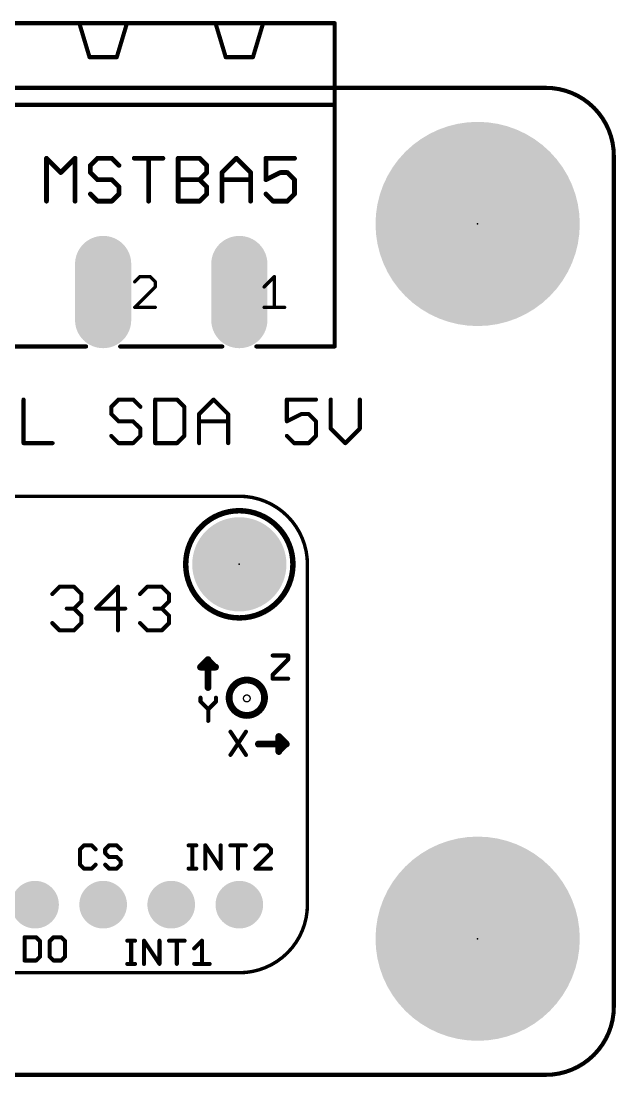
# Model space of a CAD drawing. Extents: x -11.5 to 36.9, y -3.9 to 35.5.
# Drawn here: x 14.72 to 36.91, y -3.89 to 35.51 of the extents above; entities that cross this region are included whole.
import ezdxf

# ---------------------------------------------------------------- set-up
doc = ezdxf.new("R2010")
doc.units = 0
for name, color, linetype in [('17', 110, 'CONTINUOUS'), ('20', 53, 'CONTINUOUS'), ('21', 40, 'CONTINUOUS'), ('23', 53, 'CONTINUOUS'), ('25', 253, 'CONTINUOUS'), ('27', 4, 'CONTINUOUS')]:
    doc.layers.add(name, color=color, linetype=linetype)

# ---------------------------------------------------------------- blocks, each defined once
blk = doc.blocks.new('ROUNDP')
at = {"const_width": 0.5}
blk.add_lwpolyline([(0, -0.25, 1), (0, 0.25, 1), (0, -0.25)], format="xyb", dxfattribs=at)
blk = doc.blocks.new('LONGP100')
at = {"const_width": 1}
blk.add_lwpolyline([(-0.5, 0), (0.5, 0)], dxfattribs=at)
at = {"const_width": 0.5}
for points in [[(-0.5, 0.25, 1), (-0.5, -0.25)], [(0.5, -0.25, 1), (0.5, 0.25)]]:
    blk.add_lwpolyline(points, format="xyb", dxfattribs=at)

msp = doc.modelspace()

# ---------------------------------------------------------------- linework, layer by layer
at = {"layer": '20', "const_width": 0.1524}
for points in [[(-8.89, 33.02), (34.29, 33.02)], [(36.83, -1.27), (36.83, 30.48)], [(34.29, -3.81), (-8.89, -3.81)]]:
    msp.add_lwpolyline(points, dxfattribs=at)
at = {"layer": '20'}
for points, const_width in [([(36.83, 30.48, 0.4142), (34.29, 33.02)], 0.1524), ([(34.29, 33.0581, 1), (34.29, 32.9819)], 0.0762), ([(34.29, 32.9819, 1), (34.29, 33.0581)], 0.0762), ([(36.8681, 30.48, 1), (36.7919, 30.48)], 0.0762), ([(36.7919, 30.48, 1), (36.8681, 30.48)], 0.0762), ([(34.29, -3.81, 0.4142), (36.83, -1.27)], 0.1524), ([(36.8681, -1.27, 1), (36.7919, -1.27)], 0.0762), ([(36.7919, -1.27, 1), (36.8681, -1.27)], 0.0762), ([(34.29, -3.7719, 1), (34.29, -3.8481)], 0.0762), ([(34.29, -3.8481, 1), (34.29, -3.7719)], 0.0762)]:
    msp.add_lwpolyline(points, format="xyb", dxfattribs=dict(at, const_width=const_width))
at = {"layer": '21'}
for points, const_width in [([(16.891, 35.433), (13.589, 35.433)], 0.1524), ([(16.891, 35.433), (17.272, 34.163)], 0.1524), ([(18.669, 35.433), (16.891, 35.433)], 0.1524), ([(18.669, 35.433), (18.288, 34.163)], 0.1524), ([(21.971, 35.433), (18.669, 35.433)], 0.1524), ([(21.971, 35.433), (22.352, 34.163)], 0.1524), ([(23.749, 35.433), (21.971, 35.433)], 0.1524), ([(23.749, 35.433), (23.368, 34.163)], 0.1524), ([(26.416, 35.433), (23.749, 35.433)], 0.1524), ([(26.416, 32.385), (26.416, 35.433)], 0.1524), ([(18.288, 34.163), (17.272, 34.163)], 0.1524), ([(22.352, 34.163), (23.368, 34.163)], 0.1524), ([(26.416, 32.385), (-1.016, 32.385)], 0.1524), ([(26.416, 23.368), (26.416, 32.385)], 0.1524), ([(19.1508, 25.9725), (18.9601, 25.7818)], 0.127), ([(19.5321, 25.9725), (19.1508, 25.9725)], 0.127), ([(19.7228, 25.7818), (19.5321, 25.9725)], 0.127), ([(23.7861, 25.5912), (24.1674, 25.9725)], 0.127), ([(24.1674, 25.9725), (24.1674, 24.8285)], 0.127), ([(18.9601, 24.8285), (19.7228, 25.5912)], 0.127), ([(19.7228, 25.5912), (19.7228, 25.7818)], 0.127), ([(19.7228, 24.8285), (18.9601, 24.8285)], 0.127), ([(23.7861, 24.8285), (24.5488, 24.8285)], 0.127), ([(17.145, 23.368), (13.335, 23.368)], 0.1524), ([(22.225, 23.368), (18.415, 23.368)], 0.1524), ([(26.416, 23.368), (23.495, 23.368)], 0.1524), ([(2.54, 17.78), (22.86, 17.78)], 0.127), ([(25.4, 15.24), (25.4, 2.54)], 0.127), ([(24.1046, 11.8371), (24.6808, 11.8371)], 0.1524), ([(24.6808, 11.8371), (24.6808, 11.6931)], 0.1524), ([(21.6916, 11.684), (21.4122, 11.4046)], 0.254), ([(21.4122, 11.4046), (21.9456, 11.4046)], 0.254), ([(21.6916, 11.6586), (21.6916, 11.684)], 0.254), ([(21.6916, 10.6426), (21.6916, 11.6586)], 0.254), ([(21.9456, 11.4046), (21.6916, 11.6586)], 0.254), ([(21.971, 11.4046), (21.9456, 11.4046)], 0.254), ([(24.6808, 11.6931), (24.1046, 11.1169)], 0.1524), ([(24.1046, 11.1169), (24.1046, 10.9728)], 0.1524), ([(24.1046, 10.9728), (24.6808, 10.9728)], 0.1524), ([(21.4122, 10.2623), (21.4122, 10.1183)], 0.1524), ([(21.9884, 10.1183), (21.9884, 10.2623)], 0.1524), ([(21.4122, 10.1183), (21.7003, 9.8302)], 0.1524), ([(21.7003, 9.8302), (21.9884, 10.1183)], 0.1524), ([(21.7003, 9.8302), (21.7003, 9.398)], 0.1524), ([(22.5298, 8.9923), (23.106, 8.128)], 0.1524), ([(23.106, 8.9923), (22.5298, 8.128)], 0.1524), ([(24.6126, 8.5344), (24.3332, 8.8138)], 0.254), ([(24.3332, 8.8138), (24.3332, 8.2804)], 0.254), ([(23.5712, 8.5344), (24.5872, 8.5344)], 0.254), ([(24.3332, 8.2804), (24.5872, 8.5344)], 0.254), ([(24.3332, 8.255), (24.3332, 8.2804)], 0.254), ([(24.5872, 8.5344), (24.6126, 8.5344)], 0.254), ([(17.0647, 4.7505), (16.9207, 4.6065)], 0.1524), ([(17.3529, 4.7505), (17.0647, 4.7505)], 0.1524), ([(17.4969, 4.6065), (17.3529, 4.7505)], 0.1524), ([(18.0003, 4.7505), (17.8562, 4.6065)], 0.1524), ([(18.2884, 4.7505), (18.0003, 4.7505)], 0.1524), ([(18.4324, 4.6065), (18.2884, 4.7505)], 0.1524), ([(20.9671, 4.7505), (21.2552, 4.7505)], 0.1524), ([(21.1111, 3.8862), (21.1111, 4.7505)], 0.1524), ([(21.5908, 3.8862), (21.5908, 4.7505)], 0.1524), ([(21.5908, 4.7505), (22.167, 3.8862)], 0.1524), ([(22.167, 3.8862), (22.167, 4.7505)], 0.1524), ([(22.5263, 4.7505), (23.1025, 4.7505)], 0.1524), ([(22.8144, 3.8862), (22.8144, 4.7505)], 0.1524), ([(23.6059, 4.7505), (23.4618, 4.6065)], 0.1524), ([(23.894, 4.7505), (23.6059, 4.7505)], 0.1524), ([(24.038, 4.6065), (23.894, 4.7505)], 0.1524), ([(16.9207, 4.6065), (16.9207, 4.0303)], 0.1524), ([(17.8562, 4.6065), (17.8562, 4.4624)], 0.1524), ([(17.8562, 4.4624), (18.0003, 4.3184)], 0.1524), ([(18.0003, 4.3184), (18.2884, 4.3184)], 0.1524), ([(18.2884, 4.3184), (18.4324, 4.1743)], 0.1524), ([(23.4618, 3.8862), (24.038, 4.4624)], 0.1524), ([(24.038, 4.4624), (24.038, 4.6065)], 0.1524), ([(16.9207, 4.0303), (17.0647, 3.8862)], 0.1524), ([(17.0647, 3.8862), (17.3529, 3.8862)], 0.1524), ([(17.3529, 3.8862), (17.4969, 4.0303)], 0.1524), ([(18.0003, 3.8862), (17.8562, 4.0303)], 0.1524), ([(18.2884, 3.8862), (18.0003, 3.8862)], 0.1524), ([(18.4324, 4.0303), (18.2884, 3.8862)], 0.1524), ([(18.4324, 4.1743), (18.4324, 4.0303)], 0.1524), ([(20.9671, 3.8862), (21.2552, 3.8862)], 0.1524), ([(24.038, 3.8862), (23.4618, 3.8862)], 0.1524), ([(14.8484, 1.3215), (14.8484, 0.4572)], 0.1524), ([(15.2806, 1.3215), (14.8484, 1.3215)], 0.1524), ([(15.4247, 1.1775), (15.2806, 1.3215)], 0.1524), ([(15.4247, 0.6013), (15.4247, 1.1775)], 0.1524), ([(15.928, 1.3215), (15.784, 1.1775)], 0.1524), ([(15.784, 1.1775), (15.784, 0.6013)], 0.1524), ([(16.2161, 1.3215), (15.928, 1.3215)], 0.1524), ([(16.3602, 1.1775), (16.2161, 1.3215)], 0.1524), ([(16.3602, 0.6013), (16.3602, 1.1775)], 0.1524), ([(18.6811, 1.1945), (18.9692, 1.1945)], 0.1524), ([(18.8251, 0.3302), (18.8251, 1.1945)], 0.1524), ([(19.3048, 0.3302), (19.3048, 1.1945)], 0.1524), ([(19.3048, 1.1945), (19.881, 0.3302)], 0.1524), ([(19.881, 0.3302), (19.881, 1.1945)], 0.1524), ([(20.2403, 1.1945), (20.8165, 1.1945)], 0.1524), ([(20.5284, 0.3302), (20.5284, 1.1945)], 0.1524), ([(21.1758, 0.9064), (21.4639, 1.1945)], 0.1524), ([(21.4639, 1.1945), (21.4639, 0.3302)], 0.1524), ([(14.8484, 0.4572), (15.2806, 0.4572)], 0.1524), ([(15.2806, 0.4572), (15.4247, 0.6013)], 0.1524), ([(15.784, 0.6013), (15.928, 0.4572)], 0.1524), ([(15.928, 0.4572), (16.2161, 0.4572)], 0.1524), ([(16.2161, 0.4572), (16.3602, 0.6013)], 0.1524), ([(18.6811, 0.3302), (18.9692, 0.3302)], 0.1524), ([(21.1758, 0.3302), (21.752, 0.3302)], 0.1524), ([(22.86, 0), (2.54, 0)], 0.127)]:
    msp.add_lwpolyline(points, dxfattribs=dict(at, const_width=const_width))
for points, const_width in [([(16.9275, 35.4439, 1), (16.8545, 35.4221)], 0.0762), ([(16.891, 35.4711, 1), (16.891, 35.3949)], 0.0762), ([(16.891, 35.3949, 1), (16.891, 35.4711)], 0.0762), ([(18.669, 35.4711, 1), (18.669, 35.3949)], 0.0762), ([(18.7055, 35.4221, 1), (18.6325, 35.4439)], 0.0762), ([(18.669, 35.3949, 1), (18.669, 35.4711)], 0.0762), ([(22.0075, 35.4439, 1), (21.9345, 35.4221)], 0.0762), ([(21.971, 35.4711, 1), (21.971, 35.3949)], 0.0762), ([(21.971, 35.3949, 1), (21.971, 35.4711)], 0.0762), ([(23.749, 35.4711, 1), (23.749, 35.3949)], 0.0762), ([(23.7855, 35.4221, 1), (23.7125, 35.4439)], 0.0762), ([(23.749, 35.3949, 1), (23.749, 35.4711)], 0.0762), ([(26.4541, 35.433, 1), (26.3779, 35.433)], 0.0762), ([(26.416, 35.3949, 1), (26.416, 35.4711)], 0.0762), ([(17.272, 34.2011, 1), (17.272, 34.1249)], 0.0762), ([(17.2355, 34.1521, 1), (17.3085, 34.1739)], 0.0762), ([(18.2515, 34.1739, 1), (18.3245, 34.1521)], 0.0762), ([(18.288, 34.1249, 1), (18.288, 34.2011)], 0.0762), ([(22.352, 34.2011, 1), (22.352, 34.1249)], 0.0762), ([(22.3155, 34.1521, 1), (22.3885, 34.1739)], 0.0762), ([(23.3315, 34.1739, 1), (23.4045, 34.1521)], 0.0762), ([(23.368, 34.1249, 1), (23.368, 34.2011)], 0.0762), ([(26.4541, 32.385, 1), (26.3779, 32.385)], 0.0762), ([(26.3779, 32.385, 1), (26.4541, 32.385)], 0.0762), ([(26.416, 32.3469, 1), (26.416, 32.4231)], 0.0762), ([(19.1508, 26.0042, 1), (19.1508, 25.9407)], 0.0635), ([(19.1732, 25.95, 1), (19.1283, 25.9949)], 0.0635), ([(19.5545, 25.9949, 1), (19.5096, 25.95)], 0.0635), ([(19.5321, 25.9407, 1), (19.5321, 26.0042)], 0.0635), ([(24.1992, 25.9725, 1), (24.1357, 25.9725)], 0.0635), ([(24.1899, 25.95, 1), (24.145, 25.9949)], 0.0635), ([(18.9377, 25.8043, 1), (18.9826, 25.7594)], 0.0635), ([(19.7545, 25.7818, 1), (19.691, 25.7818)], 0.0635), ([(19.691, 25.5912, 1), (19.7545, 25.5912)], 0.0635), ([(19.7003, 25.7594, 1), (19.7452, 25.8043)], 0.0635), ([(19.7452, 25.5687, 1), (19.7003, 25.6136)], 0.0635), ([(23.7637, 25.6136, 1), (23.8086, 25.5687)], 0.0635), ([(18.9601, 24.8603, 1), (18.9601, 24.7968)], 0.0635), ([(18.9377, 24.851, 1), (18.9826, 24.806)], 0.0635), ([(19.7228, 24.7968, 1), (19.7228, 24.8603)], 0.0635), ([(23.7861, 24.8603, 1), (23.7861, 24.7968)], 0.0635), ([(24.1357, 24.8285, 1), (24.1992, 24.8285)], 0.0635), ([(24.5488, 24.7968, 1), (24.5488, 24.8603)], 0.0635), ([(17.145, 23.3299, 1), (17.145, 23.4061)], 0.0762), ([(18.415, 23.4061, 1), (18.415, 23.3299)], 0.0762), ([(22.225, 23.3299, 1), (22.225, 23.4061)], 0.0762), ([(23.495, 23.4061, 1), (23.495, 23.3299)], 0.0762), ([(26.3779, 23.368, 1), (26.4541, 23.368)], 0.0762), ([(26.416, 23.3299, 1), (26.416, 23.4061)], 0.0762), ([(25.4, 15.24, 0.4142), (22.86, 17.78)], 0.127), ([(22.86, 17.8117, 1), (22.86, 17.7483)], 0.0635), ([(22.86, 17.7483, 1), (22.86, 17.8117)], 0.0635), ([(22.86, 13.24, 1), (22.86, 17.24, 1), (22.86, 13.24)], 0.2032), ([(25.4318, 15.24, 1), (25.3683, 15.24)], 0.0635), ([(25.3683, 15.24, 1), (25.4318, 15.24)], 0.0635), ([(24.1046, 11.8752, 1), (24.1046, 11.799)], 0.0762), ([(24.7189, 11.8371, 1), (24.6427, 11.8371)], 0.0762), ([(24.6808, 11.799, 1), (24.6808, 11.8752)], 0.0762), ([(21.4122, 11.4681, 1), (21.4122, 11.3411)], 0.127), ([(21.3673, 11.4495, 1), (21.4571, 11.3597)], 0.127), ([(21.7551, 11.684, 1), (21.6281, 11.684)], 0.127), ([(21.7551, 11.6586, 1), (21.6281, 11.6586)], 0.127), ([(21.7365, 11.7035, 1), (21.6467, 11.6137)], 0.127), ([(21.6281, 11.6586, 1), (21.7551, 11.6586)], 0.127), ([(21.7365, 11.6391, 1), (21.6467, 11.7289)], 0.127), ([(21.9456, 11.4681, 1), (21.9456, 11.3411)], 0.127), ([(21.9007, 11.3597, 1), (21.9905, 11.4495)], 0.127), ([(21.9456, 11.3411, 1), (21.9456, 11.4681)], 0.127), ([(21.971, 11.3411, 1), (21.971, 11.4681)], 0.127), ([(24.6427, 11.6931, 1), (24.7189, 11.6931)], 0.0762), ([(24.7078, 11.6661, 1), (24.6539, 11.72)], 0.0762), ([(23.1394, 9.6012, 1), (23.1394, 10.922, 1), (23.1394, 9.6012)], 0.254), ([(24.1427, 11.1169, 1), (24.0665, 11.1169)], 0.0762), ([(24.0777, 11.1438, 1), (24.1315, 11.0899)], 0.0762), ([(24.1046, 11.0109, 1), (24.1046, 10.9347)], 0.0762), ([(24.6808, 10.9347, 1), (24.6808, 11.0109)], 0.0762), ([(21.6281, 10.6426, 1), (21.7551, 10.6426)], 0.127), ([(24.0665, 10.9728, 1), (24.1427, 10.9728)], 0.0762), ([(21.4503, 10.2623, 1), (21.3741, 10.2623)], 0.0762), ([(22.0265, 10.2623, 1), (21.9503, 10.2623)], 0.0762), ([(23.1394, 10.2108, 1), (23.1394, 10.2616, 1), (23.1394, 10.2108)], 0.254), ([(21.4391, 10.1452, 1), (21.3853, 10.0913)], 0.0762), ([(21.3741, 10.1183, 1), (21.4503, 10.1183)], 0.0762), ([(21.7384, 9.8302, 1), (21.6622, 9.8302)], 0.0762), ([(21.6734, 9.8571, 1), (21.7273, 9.8032)], 0.0762), ([(21.6734, 9.8032, 1), (21.7273, 9.8571)], 0.0762), ([(21.9503, 10.1183, 1), (22.0265, 10.1183)], 0.0762), ([(22.0154, 10.0913, 1), (21.9615, 10.1452)], 0.0762), ([(21.6622, 9.398, 1), (21.7384, 9.398)], 0.0762), ([(22.5615, 9.0135, 1), (22.4981, 8.9712)], 0.0762), ([(23.1377, 8.9712, 1), (23.0743, 9.0135)], 0.0762), ([(24.3781, 8.8587, 1), (24.2883, 8.7689)], 0.127), ([(24.3967, 8.8138, 1), (24.2697, 8.8138)], 0.127), ([(23.5712, 8.5979, 1), (23.5712, 8.4709)], 0.127), ([(24.3967, 8.2804, 1), (24.2697, 8.2804)], 0.127), ([(24.2883, 8.3253, 1), (24.3781, 8.2355)], 0.127), ([(24.2697, 8.2804, 1), (24.3967, 8.2804)], 0.127), ([(24.2697, 8.255, 1), (24.3967, 8.255)], 0.127), ([(24.5872, 8.5979, 1), (24.5872, 8.4709)], 0.127), ([(24.6321, 8.4895, 1), (24.5423, 8.5793)], 0.127), ([(24.5677, 8.4895, 1), (24.6575, 8.5793)], 0.127), ([(24.5872, 8.4709, 1), (24.5872, 8.5979)], 0.127), ([(24.6126, 8.4709, 1), (24.6126, 8.5979)], 0.127), ([(22.4981, 8.1491, 1), (22.5615, 8.1069)], 0.0762), ([(23.0743, 8.1069, 1), (23.1377, 8.1491)], 0.0762), ([(17.0647, 4.7886, 1), (17.0647, 4.7124)], 0.0762), ([(17.0917, 4.7236, 1), (17.0378, 4.7775)], 0.0762), ([(17.3798, 4.7775, 1), (17.3259, 4.7236)], 0.0762), ([(17.3529, 4.7124, 1), (17.3529, 4.7886)], 0.0762), ([(18.0003, 4.7886, 1), (18.0003, 4.7124)], 0.0762), ([(18.0272, 4.7236, 1), (17.9733, 4.7775)], 0.0762), ([(18.3153, 4.7775, 1), (18.2614, 4.7236)], 0.0762), ([(18.2884, 4.7124, 1), (18.2884, 4.7886)], 0.0762), ([(20.9671, 4.7886, 1), (20.9671, 4.7124)], 0.0762), ([(21.1492, 4.7505, 1), (21.073, 4.7505)], 0.0762), ([(21.2552, 4.7124, 1), (21.2552, 4.7886)], 0.0762), ([(21.6225, 4.7717, 1), (21.5591, 4.7294)], 0.0762), ([(21.6289, 4.7505, 1), (21.5527, 4.7505)], 0.0762), ([(22.2051, 4.7505, 1), (22.1289, 4.7505)], 0.0762), ([(22.5263, 4.7886, 1), (22.5263, 4.7124)], 0.0762), ([(22.8525, 4.7505, 1), (22.7763, 4.7505)], 0.0762), ([(23.1025, 4.7124, 1), (23.1025, 4.7886)], 0.0762), ([(23.6059, 4.7886, 1), (23.6059, 4.7124)], 0.0762), ([(23.6328, 4.7236, 1), (23.5789, 4.7775)], 0.0762), ([(23.9209, 4.7775, 1), (23.867, 4.7236)], 0.0762), ([(23.894, 4.7124, 1), (23.894, 4.7886)], 0.0762), ([(16.8937, 4.6334, 1), (16.9476, 4.5795)], 0.0762), ([(16.9588, 4.6065, 1), (16.8826, 4.6065)], 0.0762), ([(17.47, 4.5795, 1), (17.5238, 4.6334)], 0.0762), ([(17.8943, 4.6065, 1), (17.8181, 4.6065)], 0.0762), ([(17.8293, 4.6334, 1), (17.8831, 4.5795)], 0.0762), ([(17.8831, 4.4894, 1), (17.8293, 4.4355)], 0.0762), ([(17.8181, 4.4624, 1), (17.8943, 4.4624)], 0.0762), ([(18.0003, 4.3565, 1), (18.0003, 4.2803)], 0.0762), ([(17.9733, 4.2914, 1), (18.0272, 4.3453)], 0.0762), ([(18.3153, 4.3453, 1), (18.2614, 4.2914)], 0.0762), ([(18.2884, 4.2803, 1), (18.2884, 4.3565)], 0.0762), ([(18.4055, 4.5795, 1), (18.4594, 4.6334)], 0.0762), ([(23.4349, 4.6334, 1), (23.4887, 4.5795)], 0.0762), ([(24.0761, 4.6065, 1), (23.9999, 4.6065)], 0.0762), ([(23.9999, 4.4624, 1), (24.0761, 4.4624)], 0.0762), ([(24.0111, 4.5795, 1), (24.065, 4.6334)], 0.0762), ([(24.065, 4.4355, 1), (24.0111, 4.4894)], 0.0762), ([(16.9476, 4.0572, 1), (16.8937, 4.0033)], 0.0762), ([(16.8826, 4.0303, 1), (16.9588, 4.0303)], 0.0762), ([(17.0647, 3.9243, 1), (17.0647, 3.8481)], 0.0762), ([(17.0378, 3.8593, 1), (17.0917, 3.9131)], 0.0762), ([(17.3259, 3.9131, 1), (17.3798, 3.8593)], 0.0762), ([(17.3529, 3.8481, 1), (17.3529, 3.9243)], 0.0762), ([(17.5238, 4.0033, 1), (17.47, 4.0572)], 0.0762), ([(17.8831, 4.0572, 1), (17.8293, 4.0033)], 0.0762), ([(18.0003, 3.9243, 1), (18.0003, 3.8481)], 0.0762), ([(17.9733, 3.8593, 1), (18.0272, 3.9131)], 0.0762), ([(18.2614, 3.9131, 1), (18.3153, 3.8593)], 0.0762), ([(18.2884, 3.8481, 1), (18.2884, 3.9243)], 0.0762), ([(18.4705, 4.1743, 1), (18.3943, 4.1743)], 0.0762), ([(18.3943, 4.0303, 1), (18.4705, 4.0303)], 0.0762), ([(18.4055, 4.1474, 1), (18.4594, 4.2013)], 0.0762), ([(18.4594, 4.0033, 1), (18.4055, 4.0572)], 0.0762), ([(20.9671, 3.9243, 1), (20.9671, 3.8481)], 0.0762), ([(21.2552, 3.8481, 1), (21.2552, 3.9243)], 0.0762), ([(22.1353, 3.8651, 1), (22.1987, 3.9073)], 0.0762), ([(23.4618, 3.9243, 1), (23.4618, 3.8481)], 0.0762), ([(23.4349, 3.9131, 1), (23.4887, 3.8593)], 0.0762), ([(24.038, 3.8481, 1), (24.038, 3.9243)], 0.0762), ([(21.073, 3.8862, 1), (21.1492, 3.8862)], 0.0762), ([(21.5527, 3.8862, 1), (21.6289, 3.8862)], 0.0762), ([(22.1289, 3.8862, 1), (22.2051, 3.8862)], 0.0762), ([(22.7763, 3.8862, 1), (22.8525, 3.8862)], 0.0762), ([(22.86, 0, 0.4142), (25.4, 2.54)], 0.127), ([(25.4318, 2.54, 1), (25.3683, 2.54)], 0.0635), ([(25.3683, 2.54, 1), (25.4318, 2.54)], 0.0635), ([(14.8865, 1.3215, 1), (14.8103, 1.3215)], 0.0762), ([(14.8484, 1.3596, 1), (14.8484, 1.2834)], 0.0762), ([(15.3076, 1.3485, 1), (15.2537, 1.2946)], 0.0762), ([(15.2806, 1.2834, 1), (15.2806, 1.3596)], 0.0762), ([(15.4628, 1.1775, 1), (15.3866, 1.1775)], 0.0762), ([(15.3977, 1.1505, 1), (15.4516, 1.2044)], 0.0762), ([(15.757, 1.2044, 1), (15.8109, 1.1505)], 0.0762), ([(15.8221, 1.1775, 1), (15.7459, 1.1775)], 0.0762), ([(15.928, 1.3596, 1), (15.928, 1.2834)], 0.0762), ([(15.955, 1.2946, 1), (15.9011, 1.3485)], 0.0762), ([(16.2431, 1.3485, 1), (16.1892, 1.2946)], 0.0762), ([(16.2161, 1.2834, 1), (16.2161, 1.3596)], 0.0762), ([(16.3983, 1.1775, 1), (16.3221, 1.1775)], 0.0762), ([(16.3332, 1.1505, 1), (16.3871, 1.2044)], 0.0762), ([(18.6811, 1.2326, 1), (18.6811, 1.1564)], 0.0762), ([(18.8632, 1.1945, 1), (18.787, 1.1945)], 0.0762), ([(18.9692, 1.1564, 1), (18.9692, 1.2326)], 0.0762), ([(19.3365, 1.2157, 1), (19.2731, 1.1734)], 0.0762), ([(19.3429, 1.1945, 1), (19.2667, 1.1945)], 0.0762), ([(19.9191, 1.1945, 1), (19.8429, 1.1945)], 0.0762), ([(20.2403, 1.2326, 1), (20.2403, 1.1564)], 0.0762), ([(20.5665, 1.1945, 1), (20.4903, 1.1945)], 0.0762), ([(20.8165, 1.1564, 1), (20.8165, 1.2326)], 0.0762), ([(21.502, 1.1945, 1), (21.4258, 1.1945)], 0.0762), ([(21.4909, 1.1676, 1), (21.437, 1.2215)], 0.0762), ([(21.1489, 0.9334, 1), (21.2027, 0.8795)], 0.0762), ([(14.8484, 0.4953, 1), (14.8484, 0.4191)], 0.0762), ([(14.8103, 0.4572, 1), (14.8865, 0.4572)], 0.0762), ([(15.2537, 0.4841, 1), (15.3076, 0.4303)], 0.0762), ([(15.2806, 0.4191, 1), (15.2806, 0.4953)], 0.0762), ([(15.3866, 0.6013, 1), (15.4628, 0.6013)], 0.0762), ([(15.4516, 0.5743, 1), (15.3977, 0.6282)], 0.0762), ([(15.8109, 0.6282, 1), (15.757, 0.5743)], 0.0762), ([(15.7459, 0.6013, 1), (15.8221, 0.6013)], 0.0762), ([(15.928, 0.4953, 1), (15.928, 0.4191)], 0.0762), ([(15.9011, 0.4303, 1), (15.955, 0.4841)], 0.0762), ([(16.1892, 0.4841, 1), (16.2431, 0.4303)], 0.0762), ([(16.2161, 0.4191, 1), (16.2161, 0.4953)], 0.0762), ([(16.3221, 0.6013, 1), (16.3983, 0.6013)], 0.0762), ([(16.3871, 0.5743, 1), (16.3332, 0.6282)], 0.0762), ([(18.6811, 0.3683, 1), (18.6811, 0.2921)], 0.0762), ([(18.9692, 0.2921, 1), (18.9692, 0.3683)], 0.0762), ([(21.1758, 0.3683, 1), (21.1758, 0.2921)], 0.0762), ([(21.752, 0.2921, 1), (21.752, 0.3683)], 0.0762), ([(18.787, 0.3302, 1), (18.8632, 0.3302)], 0.0762), ([(19.2667, 0.3302, 1), (19.3429, 0.3302)], 0.0762), ([(19.8429, 0.3302, 1), (19.9191, 0.3302)], 0.0762), ([(19.8493, 0.3091, 1), (19.9127, 0.3513)], 0.0762), ([(20.4903, 0.3302, 1), (20.5665, 0.3302)], 0.0762), ([(21.4258, 0.3302, 1), (21.502, 0.3302)], 0.0762), ([(22.86, 0.0318, 1), (22.86, -0.0318)], 0.0635), ([(22.86, -0.0318, 1), (22.86, 0.0318)], 0.0635)]:
    msp.add_lwpolyline(points, format="xyb", dxfattribs=dict(at, const_width=const_width))
at = {"layer": '23'}
for p in [(31.75, 27.94), (22.86, 15.24), (31.75, 1.27)]:
    msp.add_point(p, dxfattribs=at)
at = {"layer": '25', "const_width": 0.1524}
for points in [[(14.8106, 21.3882), (14.8106, 19.7612)], [(18.3561, 21.3882), (18.0849, 21.117)], [(18.8984, 21.3882), (18.3561, 21.3882)], [(19.1696, 21.117), (18.8984, 21.3882)], [(19.7221, 21.3882), (19.7221, 19.7612)], [(20.5356, 21.3882), (19.7221, 21.3882)], [(20.8067, 21.117), (20.5356, 21.3882)], [(21.3592, 20.8459), (21.9016, 21.3882)], [(21.9016, 21.3882), (22.4439, 20.8459)], [(25.7182, 21.3882), (24.6335, 21.3882)], [(24.6335, 21.3882), (24.6335, 20.5747)], [(26.2707, 21.3882), (26.2707, 20.3035)], [(27.3554, 20.3035), (27.3554, 21.3882)], [(18.0849, 21.117), (18.0849, 20.8459)], [(18.0849, 20.8459), (18.3561, 20.5747)], [(20.8067, 20.0324), (20.8067, 21.117)], [(21.3592, 19.7612), (21.3592, 20.8459)], [(22.4439, 20.8459), (22.4439, 19.7612)], [(24.6335, 20.5747), (25.1759, 20.8459)], [(25.1759, 20.8459), (25.447, 20.8459)], [(25.447, 20.8459), (25.7182, 20.5747)], [(18.3561, 20.5747), (18.8984, 20.5747)], [(18.8984, 20.5747), (19.1696, 20.3035)], [(21.3592, 20.5747), (22.4439, 20.5747)], [(25.7182, 20.5747), (25.7182, 20.0324)], [(18.3561, 19.7612), (18.0849, 20.0324)], [(19.1696, 20.0324), (18.8984, 19.7612)], [(19.1696, 20.3035), (19.1696, 20.0324)], [(20.5356, 19.7612), (20.8067, 20.0324)], [(24.9047, 19.7612), (24.6335, 20.0324)], [(25.7182, 20.0324), (25.447, 19.7612)], [(26.2707, 20.3035), (26.813, 19.7612)], [(26.813, 19.7612), (27.3554, 20.3035)], [(14.8106, 19.7612), (15.8953, 19.7612)], [(18.8984, 19.7612), (18.3561, 19.7612)], [(19.7221, 19.7612), (20.5356, 19.7612)], [(25.447, 19.7612), (24.9047, 19.7612)], [(15.882, 14.132), (16.1531, 14.4032)], [(16.1531, 14.4032), (16.6955, 14.4032)], [(16.6955, 14.4032), (16.9666, 14.132)], [(16.9666, 14.132), (16.9666, 13.8609)], [(18.3326, 14.4032), (17.5191, 13.5897)], [(18.3326, 12.7762), (18.3326, 14.4032)], [(19.1563, 14.132), (19.4275, 14.4032)], [(19.4275, 14.4032), (19.9698, 14.4032)], [(19.9698, 14.4032), (20.241, 14.132)], [(20.241, 14.132), (20.241, 13.8609)], [(16.9666, 13.8609), (16.6955, 13.5897)], [(20.241, 13.8609), (19.9698, 13.5897)], [(16.6955, 13.5897), (16.4243, 13.5897)], [(16.6955, 13.5897), (16.9666, 13.3185)], [(16.9666, 13.3185), (16.9666, 13.0474)], [(17.5191, 13.5897), (18.6038, 13.5897)], [(19.9698, 13.5897), (19.6986, 13.5897)], [(19.9698, 13.5897), (20.241, 13.3185)], [(20.241, 13.3185), (20.241, 13.0474)], [(16.1531, 12.7762), (15.882, 13.0474)], [(16.9666, 13.0474), (16.6955, 12.7762)], [(19.4275, 12.7762), (19.1563, 13.0474)], [(20.241, 13.0474), (19.9698, 12.7762)], [(16.6955, 12.7762), (16.1531, 12.7762)], [(19.9698, 12.7762), (19.4275, 12.7762)]]:
    msp.add_lwpolyline(points, dxfattribs=at)
at = {"layer": '25', "const_width": 0.0762}
for points in [[(14.8487, 21.3882, 1), (14.7725, 21.3882)], [(18.3561, 21.4263, 1), (18.3561, 21.3501)], [(18.383, 21.3612, 1), (18.3291, 21.4151)], [(18.9254, 21.4151, 1), (18.8715, 21.3612)], [(18.8984, 21.3501, 1), (18.8984, 21.4263)], [(19.7602, 21.3882, 1), (19.684, 21.3882)], [(19.7221, 21.4263, 1), (19.7221, 21.3501)], [(20.5625, 21.4151, 1), (20.5086, 21.3612)], [(20.5356, 21.3501, 1), (20.5356, 21.4263)], [(21.9285, 21.4151, 1), (21.8746, 21.3612)], [(21.9285, 21.3612, 1), (21.8746, 21.4151)], [(24.6335, 21.4263, 1), (24.6335, 21.3501)], [(24.6716, 21.3882, 1), (24.5954, 21.3882)], [(25.7182, 21.3501, 1), (25.7182, 21.4263)], [(26.3088, 21.3882, 1), (26.2326, 21.3882)], [(27.3935, 21.3882, 1), (27.3173, 21.3882)], [(18.123, 21.117, 1), (18.0468, 21.117)], [(18.058, 21.144, 1), (18.1119, 21.0901)], [(18.1119, 20.8728, 1), (18.058, 20.8189)], [(18.0468, 20.8459, 1), (18.123, 20.8459)], [(19.1426, 21.0901, 1), (19.1965, 21.144)], [(20.8448, 21.117, 1), (20.7686, 21.117)], [(20.7798, 21.0901, 1), (20.8337, 21.144)], [(21.3973, 20.8459, 1), (21.3211, 20.8459)], [(21.3323, 20.8728, 1), (21.3862, 20.8189)], [(22.482, 20.8459, 1), (22.4058, 20.8459)], [(22.4169, 20.8189, 1), (22.4708, 20.8728)], [(25.1759, 20.884, 1), (25.1759, 20.8078)], [(25.1929, 20.8118, 1), (25.1588, 20.8799)], [(25.474, 20.8728, 1), (25.4201, 20.8189)], [(25.447, 20.8078, 1), (25.447, 20.884)], [(18.3561, 20.6128, 1), (18.3561, 20.5366)], [(18.3291, 20.5478, 1), (18.383, 20.6016)], [(18.9254, 20.6016, 1), (18.8715, 20.5478)], [(18.8984, 20.5366, 1), (18.8984, 20.6128)], [(21.3592, 20.6128, 1), (21.3592, 20.5366)], [(22.4439, 20.5366, 1), (22.4439, 20.6128)], [(24.6165, 20.6088, 1), (24.6506, 20.5406)], [(24.5954, 20.5747, 1), (24.6716, 20.5747)], [(25.7563, 20.5747, 1), (25.6801, 20.5747)], [(25.6913, 20.5478, 1), (25.7451, 20.6016)], [(18.1119, 20.0593, 1), (18.058, 20.0054)], [(19.2077, 20.3035, 1), (19.1315, 20.3035)], [(19.1426, 20.2766, 1), (19.1965, 20.3305)], [(19.1965, 20.0054, 1), (19.1426, 20.0593)], [(20.8337, 20.0054, 1), (20.7798, 20.0593)], [(24.6605, 20.0593, 1), (24.6066, 20.0054)], [(25.7451, 20.0054, 1), (25.6913, 20.0593)], [(26.2976, 20.3305, 1), (26.2438, 20.2766)], [(26.2326, 20.3035, 1), (26.3088, 20.3035)], [(27.3173, 20.3035, 1), (27.3935, 20.3035)], [(27.3823, 20.2766, 1), (27.3284, 20.3305)], [(14.8106, 19.7993, 1), (14.8106, 19.7231)], [(14.7725, 19.7612, 1), (14.8487, 19.7612)], [(15.8953, 19.7231, 1), (15.8953, 19.7993)], [(18.3561, 19.7993, 1), (18.3561, 19.7231)], [(18.3291, 19.7343, 1), (18.383, 19.7881)], [(18.8715, 19.7881, 1), (18.9254, 19.7343)], [(18.8984, 19.7231, 1), (18.8984, 19.7993)], [(19.1315, 20.0324, 1), (19.2077, 20.0324)], [(19.7221, 19.7993, 1), (19.7221, 19.7231)], [(19.684, 19.7612, 1), (19.7602, 19.7612)], [(20.5086, 19.7881, 1), (20.5625, 19.7343)], [(20.5356, 19.7231, 1), (20.5356, 19.7993)], [(20.7686, 20.0324, 1), (20.8448, 20.0324)], [(21.3211, 19.7612, 1), (21.3973, 19.7612)], [(22.4058, 19.7612, 1), (22.482, 19.7612)], [(24.9047, 19.7993, 1), (24.9047, 19.7231)], [(24.8778, 19.7343, 1), (24.9316, 19.7881)], [(25.4201, 19.7881, 1), (25.474, 19.7343)], [(25.447, 19.7231, 1), (25.447, 19.7993)], [(25.6801, 20.0324, 1), (25.7563, 20.0324)], [(26.7861, 19.7881, 1), (26.84, 19.7343)], [(26.7861, 19.7343, 1), (26.84, 19.7881)], [(15.855, 14.159, 1), (15.9089, 14.1051)], [(16.1531, 14.4413, 1), (16.1531, 14.3651)], [(16.1801, 14.3762, 1), (16.1262, 14.4301)], [(16.7224, 14.4301, 1), (16.6685, 14.3762)], [(16.6955, 14.3651, 1), (16.6955, 14.4413)], [(17.0047, 14.132, 1), (16.9285, 14.132)], [(16.9397, 14.1051, 1), (16.9936, 14.159)], [(18.3707, 14.4032, 1), (18.2945, 14.4032)], [(18.3596, 14.3762, 1), (18.3057, 14.4301)], [(19.1294, 14.159, 1), (19.1832, 14.1051)], [(19.4275, 14.4413, 1), (19.4275, 14.3651)], [(19.4544, 14.3762, 1), (19.4005, 14.4301)], [(19.9967, 14.4301, 1), (19.9428, 14.3762)], [(19.9698, 14.3651, 1), (19.9698, 14.4413)], [(20.2791, 14.132, 1), (20.2029, 14.132)], [(20.214, 14.1051, 1), (20.2679, 14.159)], [(16.9285, 13.8609, 1), (17.0047, 13.8609)], [(16.9936, 13.8339, 1), (16.9397, 13.8878)], [(20.2029, 13.8609, 1), (20.2791, 13.8609)], [(20.2679, 13.8339, 1), (20.214, 13.8878)], [(16.4243, 13.6278, 1), (16.4243, 13.5516)], [(16.7224, 13.6166, 1), (16.6685, 13.5628)], [(16.6685, 13.6166, 1), (16.7224, 13.5628)], [(16.6955, 13.5516, 1), (16.6955, 13.6278)], [(17.0047, 13.3185, 1), (16.9285, 13.3185)], [(17.5191, 13.6278, 1), (17.5191, 13.5516)], [(17.4922, 13.6166, 1), (17.5461, 13.5628)], [(18.6038, 13.5516, 1), (18.6038, 13.6278)], [(19.6986, 13.6278, 1), (19.6986, 13.5516)], [(19.9967, 13.6166, 1), (19.9428, 13.5628)], [(19.9428, 13.6166, 1), (19.9967, 13.5628)], [(19.9698, 13.5516, 1), (19.9698, 13.6278)], [(20.2791, 13.3185, 1), (20.2029, 13.3185)], [(15.9089, 13.0743, 1), (15.855, 13.0204)], [(16.9285, 13.0474, 1), (17.0047, 13.0474)], [(16.9397, 13.2916, 1), (16.9936, 13.3455)], [(16.9936, 13.0204, 1), (16.9397, 13.0743)], [(19.1832, 13.0743, 1), (19.1294, 13.0204)], [(20.2029, 13.0474, 1), (20.2791, 13.0474)], [(20.214, 13.2916, 1), (20.2679, 13.3455)], [(20.2679, 13.0204, 1), (20.214, 13.0743)], [(16.1531, 12.8143, 1), (16.1531, 12.7381)], [(16.1262, 12.7493, 1), (16.1801, 12.8031)], [(16.6685, 12.8031, 1), (16.7224, 12.7493)], [(16.6955, 12.7381, 1), (16.6955, 12.8143)], [(18.2945, 12.7762, 1), (18.3707, 12.7762)], [(19.4275, 12.8143, 1), (19.4275, 12.7381)], [(19.4005, 12.7493, 1), (19.4544, 12.8031)], [(19.9428, 12.8031, 1), (19.9967, 12.7493)], [(19.9698, 12.7381, 1), (19.9698, 12.8143)]]:
    msp.add_lwpolyline(points, format="xyb", dxfattribs=at)
at = {"layer": '27', "const_width": 0.1778}
for points in [[(15.6659, 28.7909), (15.6659, 30.3925)], [(15.6659, 30.3925), (16.1998, 29.8586)], [(16.1998, 29.8586), (16.7337, 30.3925)], [(16.7337, 30.3925), (16.7337, 28.7909)], [(17.57, 30.3925), (17.3031, 30.1255)], [(18.1039, 30.3925), (17.57, 30.3925)], [(18.3708, 30.1255), (18.1039, 30.3925)], [(18.9403, 30.3925), (20.008, 30.3925)], [(19.4741, 28.7909), (19.4741, 30.3925)], [(20.5774, 28.7909), (20.5774, 30.3925)], [(20.5774, 30.3925), (21.3782, 30.3925)], [(21.3782, 30.3925), (21.6451, 30.1255)], [(22.2146, 29.8586), (22.7484, 30.3925)], [(22.7484, 30.3925), (23.2823, 29.8586)], [(24.9194, 30.3925), (23.8517, 30.3925)], [(23.8517, 30.3925), (23.8517, 29.5917)], [(17.3031, 30.1255), (17.3031, 29.8586)], [(17.3031, 29.8586), (17.57, 29.5917)], [(21.6451, 29.8586), (21.3782, 29.5917)], [(21.6451, 30.1255), (21.6451, 29.8586)], [(22.2146, 28.7909), (22.2146, 29.8586)], [(23.2823, 29.8586), (23.2823, 28.7909)], [(23.8517, 29.5917), (24.3856, 29.8586)], [(24.3856, 29.8586), (24.6525, 29.8586)], [(24.6525, 29.8586), (24.9194, 29.5917)], [(17.57, 29.5917), (18.1039, 29.5917)], [(18.1039, 29.5917), (18.3708, 29.3248)], [(20.5774, 29.5917), (21.3782, 29.5917)], [(21.3782, 29.5917), (21.6451, 29.3248)], [(22.2146, 29.5917), (23.2823, 29.5917)], [(24.9194, 29.5917), (24.9194, 29.0578)], [(18.3708, 29.3248), (18.3708, 29.0578)], [(21.6451, 29.3248), (21.6451, 29.0578)], [(17.57, 28.7909), (17.3031, 29.0578)], [(18.1039, 28.7909), (17.57, 28.7909)], [(18.3708, 29.0578), (18.1039, 28.7909)], [(21.3782, 28.7909), (20.5774, 28.7909)], [(21.6451, 29.0578), (21.3782, 28.7909)], [(24.1187, 28.7909), (23.8517, 29.0578)], [(24.6525, 28.7909), (24.1187, 28.7909)], [(24.9194, 29.0578), (24.6525, 28.7909)]]:
    msp.add_lwpolyline(points, dxfattribs=at)
at = {"layer": '27', "const_width": 0.0889}
for points in [[(15.7104, 30.3925, 1), (15.6215, 30.3925)], [(15.6974, 30.4239, 1), (15.6345, 30.361)], [(16.7781, 30.3925, 1), (16.6892, 30.3925)], [(16.7651, 30.361, 1), (16.7022, 30.4239)], [(17.57, 30.4369, 1), (17.57, 30.348)], [(17.6015, 30.361, 1), (17.5386, 30.4239)], [(18.1353, 30.4239, 1), (18.0725, 30.361)], [(18.1039, 30.348, 1), (18.1039, 30.4369)], [(18.9403, 30.4369, 1), (18.9403, 30.348)], [(19.5186, 30.3925, 1), (19.4297, 30.3925)], [(20.008, 30.348, 1), (20.008, 30.4369)], [(20.5774, 30.4369, 1), (20.5774, 30.348)], [(20.6219, 30.3925, 1), (20.533, 30.3925)], [(21.4096, 30.4239, 1), (21.3468, 30.361)], [(21.3782, 30.348, 1), (21.3782, 30.4369)], [(22.7799, 30.4239, 1), (22.717, 30.361)], [(22.7799, 30.361, 1), (22.717, 30.4239)], [(23.8517, 30.4369, 1), (23.8517, 30.348)], [(23.8962, 30.3925, 1), (23.8073, 30.3925)], [(24.9194, 30.348, 1), (24.9194, 30.4369)], [(17.2717, 30.157, 1), (17.3345, 30.0941)], [(17.3345, 29.89, 1), (17.2717, 29.8272)], [(17.3476, 30.1255, 1), (17.2587, 30.1255)], [(18.3394, 30.0941, 1), (18.4022, 30.157)], [(21.6896, 30.1255, 1), (21.6007, 30.1255)], [(21.6137, 30.0941, 1), (21.6766, 30.157)], [(21.6766, 29.8272, 1), (21.6137, 29.89)], [(22.259, 29.8586, 1), (22.1701, 29.8586)], [(23.3267, 29.8586, 1), (23.2378, 29.8586)], [(24.3856, 29.9031, 1), (24.3856, 29.8142)], [(24.4055, 29.8189, 1), (24.3657, 29.8984)], [(24.6839, 29.89, 1), (24.6211, 29.8272)], [(24.6525, 29.8142, 1), (24.6525, 29.9031)], [(16.1684, 29.89, 1), (16.2312, 29.8272)], [(16.1684, 29.8272, 1), (16.2312, 29.89)], [(17.2587, 29.8586, 1), (17.3476, 29.8586)], [(17.57, 29.6361, 1), (17.57, 29.5472)], [(17.5386, 29.5603, 1), (17.6015, 29.6231)], [(18.1353, 29.6231, 1), (18.0725, 29.5603)], [(18.1039, 29.5472, 1), (18.1039, 29.6361)], [(20.5774, 29.6361, 1), (20.5774, 29.5472)], [(21.4096, 29.6231, 1), (21.3468, 29.5603)], [(21.3468, 29.6231, 1), (21.4096, 29.5603)], [(21.3782, 29.5472, 1), (21.3782, 29.6361)], [(21.6007, 29.8586, 1), (21.6896, 29.8586)], [(22.1831, 29.89, 1), (22.246, 29.8272)], [(22.2146, 29.6361, 1), (22.2146, 29.5472)], [(23.2509, 29.8272, 1), (23.3137, 29.89)], [(23.2823, 29.5472, 1), (23.2823, 29.6361)], [(23.8318, 29.6314, 1), (23.8716, 29.5519)], [(23.8073, 29.5917, 1), (23.8962, 29.5917)], [(24.9639, 29.5917, 1), (24.875, 29.5917)], [(24.888, 29.5603, 1), (24.9509, 29.6231)], [(18.4153, 29.3248, 1), (18.3264, 29.3248)], [(18.3394, 29.2933, 1), (18.4022, 29.3562)], [(21.6896, 29.3248, 1), (21.6007, 29.3248)], [(21.6137, 29.2933, 1), (21.6766, 29.3562)], [(15.6215, 28.7909, 1), (15.7104, 28.7909)], [(16.6892, 28.7909, 1), (16.7781, 28.7909)], [(17.3345, 29.0893, 1), (17.2717, 29.0264)], [(17.57, 28.8354, 1), (17.57, 28.7464)], [(17.5386, 28.7595, 1), (17.6015, 28.8223)], [(18.0725, 28.8223, 1), (18.1353, 28.7595)], [(18.1039, 28.7464, 1), (18.1039, 28.8354)], [(18.3264, 29.0578, 1), (18.4153, 29.0578)], [(18.4022, 29.0264, 1), (18.3394, 29.0893)], [(19.4297, 28.7909, 1), (19.5186, 28.7909)], [(20.5774, 28.8354, 1), (20.5774, 28.7464)], [(20.533, 28.7909, 1), (20.6219, 28.7909)], [(21.3468, 28.8223, 1), (21.4096, 28.7595)], [(21.3782, 28.7464, 1), (21.3782, 28.8354)], [(21.6007, 29.0578, 1), (21.6896, 29.0578)], [(21.6766, 29.0264, 1), (21.6137, 29.0893)], [(22.1701, 28.7909, 1), (22.259, 28.7909)], [(23.2378, 28.7909, 1), (23.3267, 28.7909)], [(23.8832, 29.0893, 1), (23.8203, 29.0264)], [(24.1187, 28.8354, 1), (24.1187, 28.7464)], [(24.0872, 28.7595, 1), (24.1501, 28.8223)], [(24.6211, 28.8223, 1), (24.6839, 28.7595)], [(24.6525, 28.7464, 1), (24.6525, 28.8354)], [(24.875, 29.0578, 1), (24.9639, 29.0578)], [(24.9509, 29.0264, 1), (24.888, 29.0893)]]:
    msp.add_lwpolyline(points, format="xyb", dxfattribs=at)

# ---------------------------------------------------------------- block references
at = {"layer": '17'}
for p, xscale, yscale in [((31.75, 27.94), 7.62, 7.62), ((31.75, 27.94), 7.62, 7.62), ((22.86, 15.24), 3.516, 3.516), ((22.86, 15.24), 3.516, 3.516), ((31.75, 1.27), 7.62, 7.62), ((31.75, 1.27), 7.62, 7.62)]:
    msp.add_blockref('ROUNDP', p, dxfattribs=dict(at, xscale=xscale, yscale=yscale))
for name, p, xscale, yscale, rotation in [('LONGP100', (17.78, 25.4), 2.0955, 2.0955, 270), ('LONGP100', (17.78, 25.4), 2.0955, 2.0955, 270), ('LONGP100', (22.86, 25.4), 2.0955, 2.0955, 270), ('LONGP100', (22.86, 25.4), 2.0955, 2.0955, 270), ('ROUNDP', (15.24, 2.54), 1.778, 1.778, 90), ('ROUNDP', (15.24, 2.54), 1.778, 1.778, 90), ('ROUNDP', (17.78, 2.54), 1.778, 1.778, 90), ('ROUNDP', (17.78, 2.54), 1.778, 1.778, 90), ('ROUNDP', (20.32, 2.54), 1.778, 1.778, 90), ('ROUNDP', (20.32, 2.54), 1.778, 1.778, 90), ('ROUNDP', (22.86, 2.54), 1.778, 1.778, 90), ('ROUNDP', (22.86, 2.54), 1.778, 1.778, 90)]:
    msp.add_blockref(name, p, dxfattribs=dict(at, xscale=xscale, yscale=yscale, rotation=rotation))

doc.saveas('drawing.dxf')
